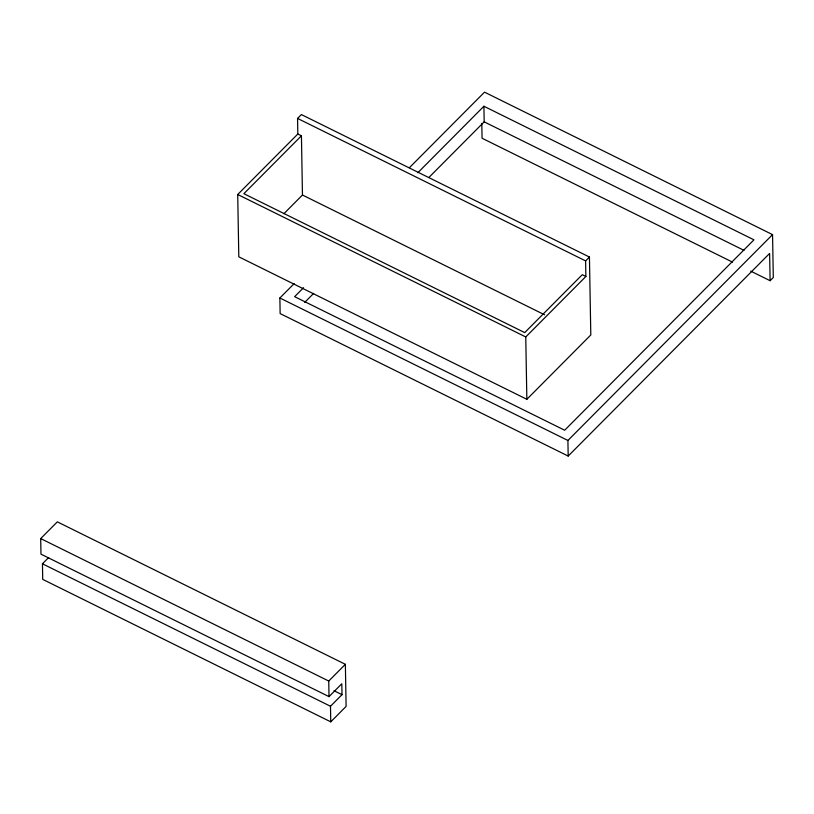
<?xml version="1.0" encoding="UTF-8"?>
<svg xmlns="http://www.w3.org/2000/svg" width="814" height="814" viewBox="0 0 814 814"><rect width="100%" height="100%" fill="white"/><g stroke="black" fill="none" stroke-linecap="round" stroke-linejoin="round"><path stroke-width="1.22" d="M297.558 118.427L301.394 114.57L589.438 257.041L590.801 334.971L526.851 399.298L238.807 256.827L237.719 194.485L297.832 134.015L297.558 118.427L585.602 260.897L585.876 276.485L525.763 336.955L526.851 399.298M297.832 134.015L301.434 135.796L243.874 193.691L524.715 332.6L582.275 274.705L585.876 276.485M283.872 213.726L302.462 195.024L301.434 135.796M330.759 721.845L330.484 706.257L341.992 694.678L341.809 683.77L329.019 696.631L40.975 554.161L40.7 538.573L57.326 521.855L345.37 664.326L346.103 706.41L330.759 721.845L42.715 579.375L42.44 563.787L48.636 557.549M750.752 271.133L770.105 280.708L769.627 253.429L568.182 456.054L280.138 313.583L279.874 297.995L294.169 283.618M409.442 167.664L484.513 92.155L772.547 234.625L773.3 277.493L770.105 280.708M303.561 287.678L294.627 296.662L564.672 430.23L753.957 239.825L483.913 106.258L417.847 172.721M304.721 302.37L313.655 293.386M428.836 177.523L484.188 121.846L483.913 106.258M585.602 260.897L589.438 257.041M329.019 696.631L328.744 681.043L345.37 664.326M568.182 456.054L567.918 440.466L772.547 234.625M484.188 121.846L743.976 250.336M732.529 262.118L482.061 138.238L481.796 123.362M302.462 195.024L544.647 314.815M237.719 194.485L525.763 336.955M279.874 297.995L567.918 440.466M40.7 538.573L328.744 681.043M334.025 690.74L341.992 694.678M42.44 563.787L330.484 706.257"/></g></svg>
